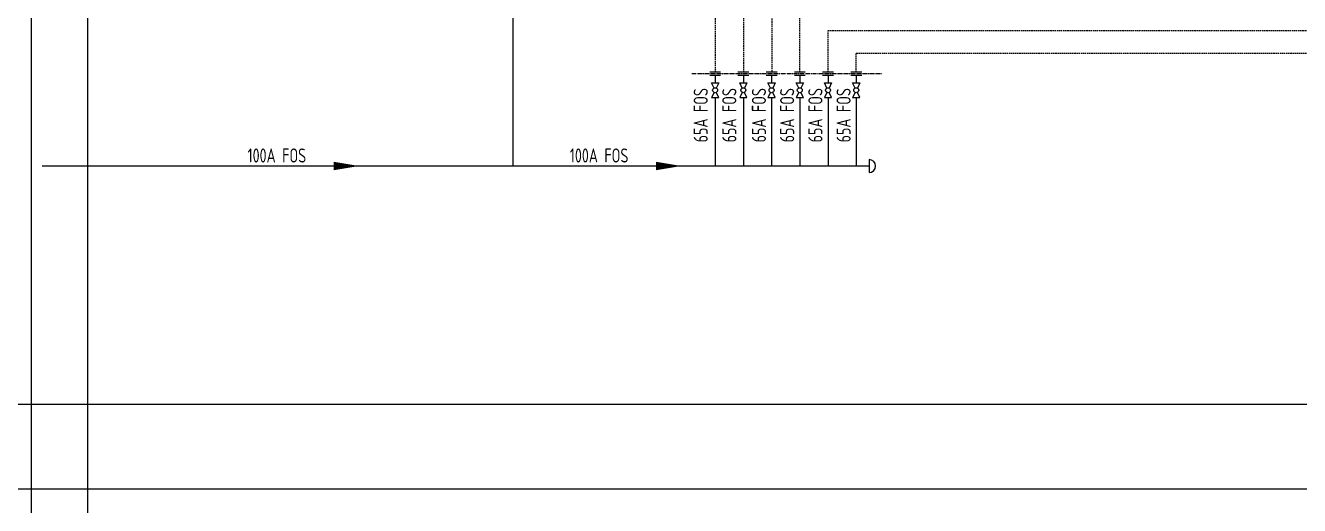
# Model space of a CAD drawing. Header units: millimetres. Extents: x 46 to 742, y 16 to 539.
# Drawn here: x 379.8 to 605.4, y 289.5 to 374.5 of the extents above; entities that cross this region are included whole.
import ezdxf
from ezdxf.enums import TextEntityAlignment as Align

# ---------------------------------------------------------------- set-up
doc = ezdxf.new("R2010")
doc.units = ezdxf.units.MM
doc.linetypes.add('CENTER2', pattern=[1.125, 0.75, -0.125, 0.125, -0.125])
doc.linetypes.add('HIDDEN', pattern=[0.375, 0.25, -0.125])
for name, color, linetype in [('G-ANNO-NPLT', 1, 'Continuous'), ('g-ttlb', 4, 'Continuous'), ('M-CWTR-TEXT', 4, 'Continuous'), ('M-PIPE-FOR-F', 240, 'HIDDEN'), ('M-PIPE-FOS', 4, 'Continuous'), ('N-DETL-02', 2, 'Continuous')]:
    doc.layers.add(name, color=color, linetype=linetype)
doc.styles.add('AA-TXT', font='iso.shx', dxfattribs={"width": 0.8, "bigfont": 'chineset.shx'})

msp = doc.modelspace()

# ---------------------------------------------------------------- linework, layer by layer
at = {"layer": 'G-ANNO-NPLT'}
for p, q in [((727.046, 307.363), (75.929, 307.363)), ((727.046, 292.363), (75.929, 292.363))]:
    msp.add_line(p, q, dxfattribs=at)
at = {"layer": 'g-ttlb', "linetype": 'CENTER2'}
msp.add_line((497.772, 365.981), (531.472, 365.981), dxfattribs=at)
at = {"layer": 'M-PIPE-FOR-F', "color": 252, "linetype": 'HIDDEN'}
for p, q in [((501.911, 416.263), (501.911, 366.282)), ((506.911, 385.608), (506.911, 366.282)), ((511.927, 381.608), (511.927, 366.282)), ((516.911, 366.282), (516.911, 377.608)), ((521.911, 373.608), (667.574, 373.608)), ((521.911, 366.282), (521.911, 373.608)), ((526.911, 366.282), (526.911, 369.608)), ((526.911, 369.608), (707.99, 369.608))]:
    msp.add_line(p, q, dxfattribs=at)
at = {"layer": 'M-PIPE-FOS'}
for p, q in [((390.733, 445.478), (390.733, 69.687)), ((380.733, 442.285), (380.733, 59.796)), ((466.096, 401.77), (466.096, 349.608)), ((501.911, 365.686), (501.911, 364.315)), ((506.911, 365.686), (506.911, 364.315)), ((511.911, 365.686), (511.911, 364.315)), ((516.911, 365.686), (516.911, 364.315)), ((521.911, 365.686), (521.911, 364.315)), ((526.911, 365.686), (526.911, 364.315)), ((501.911, 361.744), (501.911, 349.608)), ((506.911, 361.744), (506.911, 349.608)), ((511.911, 361.744), (511.911, 349.608)), ((516.911, 361.744), (516.911, 349.608)), ((521.911, 361.744), (521.911, 349.608)), ((526.911, 361.744), (526.911, 349.608)), ((529.189, 349.608), (382.733, 349.608))]:
    msp.add_line(p, q, dxfattribs=at)
at = {"layer": 'N-DETL-02'}
for p, q in [((500.949, 366.282), (502.872, 366.282)), ((500.949, 365.686), (502.872, 365.686)), ((505.949, 366.282), (507.872, 366.282)), ((505.949, 365.686), (507.872, 365.686)), ((510.949, 366.282), (512.872, 366.282)), ((510.949, 365.686), (512.872, 365.686)), ((515.949, 366.282), (517.872, 366.282)), ((515.949, 365.686), (517.872, 365.686)), ((520.949, 366.282), (522.872, 366.282)), ((520.949, 365.686), (522.872, 365.686)), ((525.949, 366.282), (527.872, 366.282)), ((525.949, 365.686), (527.872, 365.686)), ((501.268, 364.315), (502.554, 364.315)), ((501.714, 363.423), (501.268, 364.315)), ((502.554, 364.315), (502.108, 363.423)), ((506.714, 363.423), (506.268, 364.315)), ((506.268, 364.315), (507.554, 364.315)), ((507.554, 364.315), (507.108, 363.423)), ((511.714, 363.423), (511.268, 364.315)), ((511.268, 364.315), (512.554, 364.315)), ((512.554, 364.315), (512.108, 363.423)), ((516.714, 363.423), (516.268, 364.315)), ((516.268, 364.315), (517.554, 364.315)), ((517.554, 364.315), (517.108, 363.423)), ((521.714, 363.423), (521.268, 364.315)), ((521.268, 364.315), (522.554, 364.315)), ((522.554, 364.315), (522.108, 363.423)), ((526.714, 363.423), (526.268, 364.315)), ((526.268, 364.315), (527.554, 364.315)), ((527.554, 364.315), (527.108, 363.423)), ((501.714, 362.636), (501.268, 361.744)), ((501.268, 361.744), (502.554, 361.744)), ((502.554, 361.744), (502.108, 362.636)), ((506.714, 362.636), (506.268, 361.744)), ((506.268, 361.744), (507.554, 361.744)), ((507.554, 361.744), (507.108, 362.636)), ((511.714, 362.636), (511.268, 361.744)), ((511.268, 361.744), (512.554, 361.744)), ((512.554, 361.744), (512.108, 362.636)), ((516.714, 362.636), (516.268, 361.744)), ((516.268, 361.744), (517.554, 361.744)), ((517.554, 361.744), (517.108, 362.636)), ((521.714, 362.636), (521.268, 361.744)), ((521.268, 361.744), (522.554, 361.744)), ((522.554, 361.744), (522.108, 362.636)), ((526.714, 362.636), (526.268, 361.744)), ((526.268, 361.744), (527.554, 361.744)), ((527.554, 361.744), (527.108, 362.636)), ((529.189, 350.754), (529.189, 348.463))]:
    msp.add_line(p, q, dxfattribs=at)
for points in [[(438.843, 349.608, 0, 1.5, 0), (434.343, 349.608, 0, 0, 0)], [(495.923, 349.608, 0, 1.5, 0), (491.423, 349.608, 0, 0, 0)]]:
    msp.add_lwpolyline(points, format="xyseb", dxfattribs=at)
for centre in [(501.911, 363.03), (506.911, 363.03), (511.911, 363.03), (516.911, 363.03), (521.911, 363.03), (526.911, 363.03)]:
    msp.add_circle(centre, 0.44, dxfattribs=at)
msp.add_arc((529.189, 349.6), 1.154, 270, 90, dxfattribs=at)

# ---------------------------------------------------------------- texts
at = {"layer": 'M-CWTR-TEXT', "style": 'AA-TXT', "width": 0.8}
for p in [(499.363, 358.605), (504.423, 358.605), (509.67, 358.605), (514.67, 358.605), (519.67, 358.605), (524.67, 358.605)]:
    msp.add_text('65A FOS', height=2.5, rotation=90, dxfattribs=at).set_placement(p, align=Align.MIDDLE_CENTER)
for p in [(424.283, 351.472), (481.363, 351.472)]:
    msp.add_text('100A FOS', height=2.5, dxfattribs=at).set_placement(p, align=Align.MIDDLE_CENTER)

doc.saveas('drawing.dxf')
